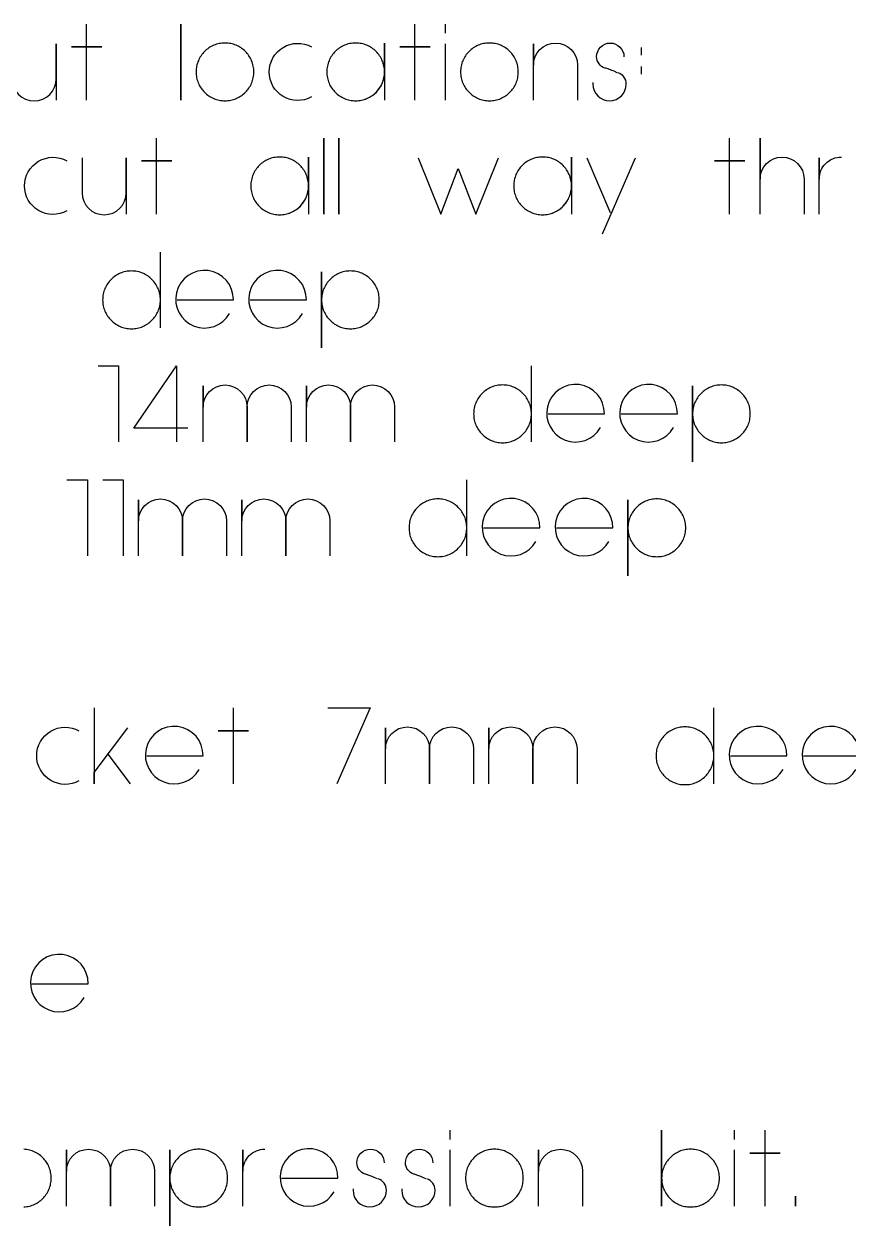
# Model space of a CAD drawing. Extents: x -767 to 3744, y -438 to 2808.
# Drawn here: x -329.5 to -3.9, y 2333.9 to 2808.4 of the extents above; entities that cross this region are included whole.
import ezdxf

# ---------------------------------------------------------------- set-up
doc = ezdxf.new("R2010")
doc.units = 0
doc.layers.add('T5_LOGOLAYER_2', color=18, linetype='CONTINUOUS')

msp = doc.modelspace()

# ---------------------------------------------------------------- linework, layer by layer
at = {"layer": 'T5_LOGOLAYER_2'}
for points in [[(-304.81, 2778.41), (-304.81, 2799.41), (-310.81, 2799.41), (-298.81, 2799.41), (-304.81, 2799.41), (-304.81, 2808.41)], [(-175.23, 2778.41), (-175.23, 2799.41), (-181.23, 2799.41), (-169.23, 2799.41), (-175.23, 2799.41), (-175.23, 2808.41)], [(-163.23, 2804.81), (-163.23, 2808.41)], [(-163.23, 2778.41), (-163.23, 2800.61)], [(-85.83, 2796.11), (-85.83, 2799.11)], [(-85.83, 2788.61), (-85.83, 2791.61)], [(-277.17, 2733.41), (-277.17, 2754.41), (-283.17, 2754.41), (-271.17, 2754.41), (-277.17, 2754.41), (-277.17, 2763.41)], [(-51.05, 2733.41), (-51.05, 2754.41), (-57.05, 2754.41), (-45.05, 2754.41), (-51.05, 2754.41), (-51.05, 2763.41)], [(-174.01, 2755.61), (-165.01, 2733.41), (-158.11, 2751.41), (-151.21, 2733.41), (-142.21, 2755.61)], [(-107.45, 2755.61), (-98.15, 2734.01)], [(-101.15, 2725.61), (-88.25, 2755.61)], [(-275.69, 2688.41), (-275.69, 2699.51), (-275.7, 2700.1), (-275.75, 2700.68), (-275.82, 2701.25), (-275.92, 2701.81), (-276.05, 2702.36), (-276.2, 2702.9), (-276.38, 2703.43), (-276.58, 2703.95), (-276.81, 2704.45), (-277.06, 2704.95), (-277.34, 2705.42), (-277.63, 2705.89), (-277.95, 2706.33), (-278.29, 2706.76), (-278.65, 2707.18), (-279.03, 2707.57), (-279.42, 2707.95), (-279.84, 2708.31), (-280.27, 2708.65), (-280.71, 2708.97), (-281.18, 2709.26), (-281.65, 2709.54), (-282.15, 2709.79), (-282.65, 2710.02), (-283.17, 2710.22), (-283.7, 2710.4), (-284.24, 2710.55), (-284.79, 2710.68), (-285.35, 2710.78), (-285.92, 2710.85), (-286.5, 2710.9), (-287.09, 2710.91), (-287.67, 2710.9), (-288.25, 2710.85), (-288.82, 2710.78), (-289.39, 2710.68), (-289.94, 2710.55), (-290.48, 2710.4), (-291.01, 2710.22), (-291.53, 2710.02), (-292.03, 2709.79), (-292.52, 2709.54), (-293, 2709.26), (-293.46, 2708.97), (-293.91, 2708.65), (-294.34, 2708.31), (-294.75, 2707.95), (-295.15, 2707.57), (-295.53, 2707.18), (-295.88, 2706.76), (-296.22, 2706.33), (-296.54, 2705.89), (-296.84, 2705.42), (-297.11, 2704.95), (-297.36, 2704.45), (-297.59, 2703.95), (-297.8, 2703.43), (-297.98, 2702.9), (-298.13, 2702.36), (-298.26, 2701.81), (-298.36, 2701.25), (-298.43, 2700.68), (-298.47, 2700.1), (-298.49, 2699.51), (-298.47, 2698.93), (-298.43, 2698.35), (-298.36, 2697.78), (-298.26, 2697.21), (-298.13, 2696.66), (-297.98, 2696.12), (-297.8, 2695.59), (-297.59, 2695.07), (-297.36, 2694.57), (-297.11, 2694.08), (-296.84, 2693.6), (-296.54, 2693.14), (-296.22, 2692.69), (-295.88, 2692.26), (-295.53, 2691.85), (-295.15, 2691.45), (-294.75, 2691.07), (-294.34, 2690.72), (-293.91, 2690.38), (-293.46, 2690.06), (-293, 2689.76), (-292.52, 2689.49), (-292.03, 2689.24), (-291.53, 2689.01), (-291.01, 2688.8), (-290.48, 2688.62), (-289.94, 2688.47), (-289.39, 2688.34), (-288.82, 2688.24), (-288.25, 2688.17), (-287.67, 2688.13), (-287.09, 2688.11), (-286.5, 2688.13), (-285.92, 2688.17), (-285.35, 2688.24), (-284.79, 2688.34), (-284.24, 2688.47), (-283.7, 2688.62), (-283.17, 2688.8), (-282.65, 2689.01), (-282.15, 2689.24), (-281.65, 2689.49), (-281.18, 2689.76), (-280.71, 2690.06), (-280.27, 2690.38), (-279.84, 2690.72), (-279.42, 2691.07), (-279.03, 2691.45), (-278.65, 2691.85), (-278.29, 2692.26), (-277.95, 2692.69), (-277.63, 2693.14), (-277.34, 2693.6), (-277.06, 2694.08), (-276.81, 2694.57), (-276.58, 2695.07), (-276.38, 2695.59), (-276.2, 2696.12), (-276.05, 2696.66), (-275.92, 2697.21), (-275.82, 2697.78), (-275.75, 2698.35), (-275.7, 2698.93), (-275.69, 2699.51), (-275.69, 2718.41)], [(-300.27, 2673.41), (-292.17, 2673.41), (-292.17, 2643.41)], [(-264.87, 2648.81), (-286.17, 2648.81), (-269.37, 2673.41), (-269.37, 2643.41)], [(-129.27, 2643.41), (-129.27, 2654.51), (-129.28, 2655.1), (-129.33, 2655.68), (-129.4, 2656.25), (-129.5, 2656.81), (-129.63, 2657.36), (-129.78, 2657.9), (-129.96, 2658.43), (-130.16, 2658.95), (-130.39, 2659.45), (-130.64, 2659.95), (-130.92, 2660.42), (-131.21, 2660.89), (-131.53, 2661.33), (-131.87, 2661.76), (-132.23, 2662.18), (-132.61, 2662.57), (-133, 2662.95), (-133.42, 2663.31), (-133.85, 2663.65), (-134.29, 2663.97), (-134.76, 2664.26), (-135.23, 2664.54), (-135.73, 2664.79), (-136.23, 2665.02), (-136.75, 2665.22), (-137.28, 2665.4), (-137.82, 2665.55), (-138.37, 2665.68), (-138.93, 2665.78), (-139.5, 2665.85), (-140.08, 2665.9), (-140.67, 2665.91), (-141.25, 2665.9), (-141.83, 2665.85), (-142.4, 2665.78), (-142.97, 2665.68), (-143.52, 2665.55), (-144.06, 2665.4), (-144.59, 2665.22), (-145.11, 2665.02), (-145.61, 2664.79), (-146.1, 2664.54), (-146.58, 2664.26), (-147.04, 2663.97), (-147.49, 2663.65), (-147.92, 2663.31), (-148.33, 2662.95), (-148.73, 2662.57), (-149.11, 2662.18), (-149.46, 2661.76), (-149.8, 2661.33), (-150.12, 2660.89), (-150.42, 2660.42), (-150.69, 2659.95), (-150.94, 2659.45), (-151.17, 2658.95), (-151.38, 2658.43), (-151.56, 2657.9), (-151.71, 2657.36), (-151.84, 2656.81), (-151.94, 2656.25), (-152.01, 2655.68), (-152.05, 2655.1), (-152.07, 2654.51), (-152.05, 2653.93), (-152.01, 2653.35), (-151.94, 2652.78), (-151.84, 2652.21), (-151.71, 2651.66), (-151.56, 2651.12), (-151.38, 2650.59), (-151.17, 2650.07), (-150.94, 2649.57), (-150.69, 2649.08), (-150.42, 2648.6), (-150.12, 2648.14), (-149.8, 2647.69), (-149.46, 2647.26), (-149.11, 2646.85), (-148.73, 2646.45), (-148.33, 2646.07), (-147.92, 2645.72), (-147.49, 2645.38), (-147.04, 2645.06), (-146.58, 2644.76), (-146.1, 2644.49), (-145.61, 2644.24), (-145.11, 2644.01), (-144.59, 2643.8), (-144.06, 2643.62), (-143.52, 2643.47), (-142.97, 2643.34), (-142.4, 2643.24), (-141.83, 2643.17), (-141.25, 2643.13), (-140.67, 2643.11), (-140.08, 2643.13), (-139.5, 2643.17), (-138.93, 2643.24), (-138.37, 2643.34), (-137.82, 2643.47), (-137.28, 2643.62), (-136.75, 2643.8), (-136.23, 2644.01), (-135.73, 2644.24), (-135.23, 2644.49), (-134.76, 2644.76), (-134.29, 2645.06), (-133.85, 2645.38), (-133.42, 2645.72), (-133, 2646.07), (-132.61, 2646.45), (-132.23, 2646.85), (-131.87, 2647.26), (-131.53, 2647.69), (-131.21, 2648.14), (-130.92, 2648.6), (-130.64, 2649.08), (-130.39, 2649.57), (-130.16, 2650.07), (-129.96, 2650.59), (-129.78, 2651.12), (-129.63, 2651.66), (-129.5, 2652.21), (-129.4, 2652.78), (-129.33, 2653.35), (-129.28, 2653.93), (-129.27, 2654.51), (-129.27, 2673.41)], [(-312.57, 2628.41), (-304.47, 2628.41), (-304.47, 2598.41)], [(-298.47, 2628.41), (-290.37, 2628.41), (-290.37, 2598.41)], [(-154.77, 2598.41), (-154.77, 2609.51), (-154.78, 2610.1), (-154.83, 2610.68), (-154.9, 2611.25), (-155, 2611.81), (-155.13, 2612.36), (-155.28, 2612.9), (-155.46, 2613.43), (-155.66, 2613.95), (-155.89, 2614.45), (-156.14, 2614.95), (-156.42, 2615.42), (-156.71, 2615.89), (-157.03, 2616.33), (-157.37, 2616.76), (-157.73, 2617.18), (-158.11, 2617.57), (-158.5, 2617.95), (-158.92, 2618.31), (-159.35, 2618.65), (-159.79, 2618.97), (-160.26, 2619.26), (-160.73, 2619.54), (-161.23, 2619.79), (-161.73, 2620.02), (-162.25, 2620.22), (-162.78, 2620.4), (-163.32, 2620.55), (-163.87, 2620.68), (-164.43, 2620.78), (-165, 2620.85), (-165.58, 2620.9), (-166.17, 2620.91), (-166.75, 2620.9), (-167.33, 2620.85), (-167.9, 2620.78), (-168.47, 2620.68), (-169.02, 2620.55), (-169.56, 2620.4), (-170.09, 2620.22), (-170.61, 2620.02), (-171.11, 2619.79), (-171.6, 2619.54), (-172.08, 2619.26), (-172.54, 2618.97), (-172.99, 2618.65), (-173.42, 2618.31), (-173.83, 2617.95), (-174.23, 2617.57), (-174.61, 2617.18), (-174.96, 2616.76), (-175.3, 2616.33), (-175.62, 2615.89), (-175.92, 2615.42), (-176.19, 2614.95), (-176.44, 2614.45), (-176.67, 2613.95), (-176.88, 2613.43), (-177.06, 2612.9), (-177.21, 2612.36), (-177.34, 2611.81), (-177.44, 2611.25), (-177.51, 2610.68), (-177.55, 2610.1), (-177.57, 2609.51), (-177.55, 2608.93), (-177.51, 2608.35), (-177.44, 2607.78), (-177.34, 2607.21), (-177.21, 2606.66), (-177.06, 2606.12), (-176.88, 2605.59), (-176.67, 2605.07), (-176.44, 2604.57), (-176.19, 2604.08), (-175.92, 2603.6), (-175.62, 2603.14), (-175.3, 2602.69), (-174.96, 2602.26), (-174.61, 2601.85), (-174.23, 2601.45), (-173.83, 2601.07), (-173.42, 2600.72), (-172.99, 2600.38), (-172.54, 2600.06), (-172.08, 2599.76), (-171.6, 2599.49), (-171.11, 2599.24), (-170.61, 2599.01), (-170.09, 2598.8), (-169.56, 2598.62), (-169.02, 2598.47), (-168.47, 2598.34), (-167.9, 2598.24), (-167.33, 2598.17), (-166.75, 2598.13), (-166.17, 2598.11), (-165.58, 2598.13), (-165, 2598.17), (-164.43, 2598.24), (-163.87, 2598.34), (-163.32, 2598.47), (-162.78, 2598.62), (-162.25, 2598.8), (-161.73, 2599.01), (-161.23, 2599.24), (-160.73, 2599.49), (-160.26, 2599.76), (-159.79, 2600.06), (-159.35, 2600.38), (-158.92, 2600.72), (-158.5, 2601.07), (-158.11, 2601.45), (-157.73, 2601.85), (-157.37, 2602.26), (-157.03, 2602.69), (-156.71, 2603.14), (-156.42, 2603.6), (-156.14, 2604.08), (-155.89, 2604.57), (-155.66, 2605.07), (-155.46, 2605.59), (-155.28, 2606.12), (-155.13, 2606.66), (-155, 2607.21), (-154.9, 2607.78), (-154.83, 2608.35), (-154.78, 2608.93), (-154.77, 2609.51), (-154.77, 2628.41)], [(-301.77, 2538.41), (-301.77, 2508.41), (-301.77, 2512.91), (-288.57, 2530.61)], [(-246.87, 2508.41), (-246.87, 2529.41), (-252.87, 2529.41), (-240.87, 2529.41), (-246.87, 2529.41), (-246.87, 2538.41)], [(-209.67, 2538.41), (-192.87, 2538.41), (-206.07, 2508.41)], [(-57.27, 2508.41), (-57.27, 2519.51), (-57.28, 2520.1), (-57.33, 2520.68), (-57.4, 2521.25), (-57.5, 2521.81), (-57.63, 2522.36), (-57.78, 2522.9), (-57.96, 2523.43), (-58.16, 2523.95), (-58.39, 2524.45), (-58.64, 2524.95), (-58.92, 2525.42), (-59.21, 2525.89), (-59.53, 2526.33), (-59.87, 2526.76), (-60.23, 2527.18), (-60.61, 2527.57), (-61, 2527.95), (-61.42, 2528.31), (-61.85, 2528.65), (-62.29, 2528.97), (-62.76, 2529.26), (-63.23, 2529.54), (-63.73, 2529.79), (-64.23, 2530.02), (-64.75, 2530.22), (-65.28, 2530.4), (-65.82, 2530.55), (-66.37, 2530.68), (-66.93, 2530.78), (-67.5, 2530.85), (-68.08, 2530.9), (-68.67, 2530.91), (-69.25, 2530.9), (-69.83, 2530.85), (-70.4, 2530.78), (-70.97, 2530.68), (-71.52, 2530.55), (-72.06, 2530.4), (-72.59, 2530.22), (-73.11, 2530.02), (-73.61, 2529.79), (-74.1, 2529.54), (-74.58, 2529.26), (-75.04, 2528.97), (-75.49, 2528.65), (-75.92, 2528.31), (-76.33, 2527.95), (-76.73, 2527.57), (-77.11, 2527.18), (-77.46, 2526.76), (-77.8, 2526.33), (-78.12, 2525.89), (-78.42, 2525.42), (-78.69, 2524.95), (-78.94, 2524.45), (-79.17, 2523.95), (-79.38, 2523.43), (-79.56, 2522.9), (-79.71, 2522.36), (-79.84, 2521.81), (-79.94, 2521.25), (-80.01, 2520.68), (-80.05, 2520.1), (-80.07, 2519.51), (-80.05, 2518.93), (-80.01, 2518.35), (-79.94, 2517.78), (-79.84, 2517.21), (-79.71, 2516.66), (-79.56, 2516.12), (-79.38, 2515.59), (-79.17, 2515.07), (-78.94, 2514.57), (-78.69, 2514.08), (-78.42, 2513.6), (-78.12, 2513.14), (-77.8, 2512.69), (-77.46, 2512.26), (-77.11, 2511.85), (-76.73, 2511.45), (-76.33, 2511.07), (-75.92, 2510.72), (-75.49, 2510.38), (-75.04, 2510.06), (-74.58, 2509.76), (-74.1, 2509.49), (-73.61, 2509.24), (-73.11, 2509.01), (-72.59, 2508.8), (-72.06, 2508.62), (-71.52, 2508.47), (-70.97, 2508.34), (-70.4, 2508.24), (-69.83, 2508.17), (-69.25, 2508.13), (-68.67, 2508.11), (-68.08, 2508.13), (-67.5, 2508.17), (-66.93, 2508.24), (-66.37, 2508.34), (-65.82, 2508.47), (-65.28, 2508.62), (-64.75, 2508.8), (-64.23, 2509.01), (-63.73, 2509.24), (-63.23, 2509.49), (-62.76, 2509.76), (-62.29, 2510.06), (-61.85, 2510.38), (-61.42, 2510.72), (-61, 2511.07), (-60.61, 2511.45), (-60.23, 2511.85), (-59.87, 2512.26), (-59.53, 2512.69), (-59.21, 2513.14), (-58.92, 2513.6), (-58.64, 2514.08), (-58.39, 2514.57), (-58.16, 2515.07), (-57.96, 2515.59), (-57.78, 2516.12), (-57.63, 2516.66), (-57.5, 2517.21), (-57.4, 2517.78), (-57.33, 2518.35), (-57.28, 2518.93), (-57.27, 2519.51), (-57.27, 2538.41)], [(-296.37, 2520.11), (-287.67, 2508.41)], [(-161.27, 2368.08), (-161.27, 2371.68)], [(-49.07, 2368.08), (-49.07, 2371.68)], [(-37.07, 2341.68), (-37.07, 2362.68), (-43.07, 2362.68), (-31.07, 2362.68), (-37.07, 2362.68), (-37.07, 2371.68)], [(-329.58, 2341.4), (-329, 2341.44), (-328.43, 2341.51), (-327.87, 2341.61), (-327.32, 2341.74), (-326.77, 2341.89), (-326.25, 2342.07), (-325.73, 2342.28), (-325.22, 2342.51), (-324.73, 2342.76), (-324.25, 2343.03), (-323.79, 2343.33), (-323.34, 2343.65), (-322.91, 2343.99), (-322.5, 2344.34), (-322.1, 2344.72), (-321.73, 2345.12), (-321.37, 2345.53), (-321.03, 2345.96), (-320.71, 2346.41), (-320.42, 2346.87), (-320.14, 2347.35), (-319.89, 2347.84), (-319.66, 2348.34), (-319.46, 2348.86), (-319.28, 2349.39), (-319.12, 2349.93), (-319, 2350.48), (-318.9, 2351.05), (-318.82, 2351.62), (-318.78, 2352.2), (-318.77, 2352.78), (-318.78, 2353.37), (-318.82, 2353.95), (-318.9, 2354.52), (-319, 2355.08), (-319.12, 2355.63), (-319.28, 2356.17), (-319.46, 2356.7), (-319.66, 2357.22), (-319.89, 2357.72), (-320.14, 2358.22), (-320.42, 2358.69), (-320.71, 2359.16), (-321.03, 2359.6), (-321.37, 2360.03), (-321.73, 2360.45), (-322.1, 2360.84), (-322.5, 2361.22), (-322.91, 2361.58), (-323.34, 2361.92), (-323.79, 2362.24), (-324.25, 2362.53), (-324.73, 2362.81), (-325.22, 2363.06), (-325.73, 2363.29), (-326.25, 2363.49), (-326.77, 2363.67), (-327.32, 2363.82), (-327.87, 2363.95), (-328.43, 2364.05), (-329, 2364.12), (-329.58, 2364.17)], [(-161.27, 2341.68), (-161.27, 2363.88)], [(-49.07, 2341.68), (-49.07, 2363.88)]]:
    msp.add_lwpolyline(points, dxfattribs=at)
for points in [[(-267.61, 2778.41), (-267.61, 2808.41)], [(-250.21, 2778.11), (-249.62, 2778.13), (-249.04, 2778.17), (-248.47, 2778.24), (-247.91, 2778.34), (-247.36, 2778.47), (-246.82, 2778.62), (-246.29, 2778.8), (-245.77, 2779.01), (-245.27, 2779.24), (-244.77, 2779.49), (-244.3, 2779.76), (-243.83, 2780.06), (-243.39, 2780.38), (-242.96, 2780.72), (-242.54, 2781.07), (-242.15, 2781.45), (-241.77, 2781.85), (-241.41, 2782.26), (-241.07, 2782.69), (-240.75, 2783.14), (-240.46, 2783.6), (-240.18, 2784.08), (-239.93, 2784.57), (-239.7, 2785.07), (-239.5, 2785.59), (-239.32, 2786.12), (-239.17, 2786.66), (-239.04, 2787.21), (-238.94, 2787.78), (-238.87, 2788.35), (-238.82, 2788.93), (-238.81, 2789.51), (-238.82, 2790.1), (-238.87, 2790.68), (-238.94, 2791.25), (-239.04, 2791.81), (-239.17, 2792.36), (-239.32, 2792.9), (-239.5, 2793.43), (-239.7, 2793.95), (-239.93, 2794.45), (-240.18, 2794.95), (-240.46, 2795.42), (-240.75, 2795.89), (-241.07, 2796.33), (-241.41, 2796.76), (-241.77, 2797.18), (-242.15, 2797.57), (-242.54, 2797.95), (-242.96, 2798.31), (-243.39, 2798.65), (-243.83, 2798.97), (-244.3, 2799.26), (-244.77, 2799.54), (-245.27, 2799.79), (-245.77, 2800.02), (-246.29, 2800.22), (-246.82, 2800.4), (-247.36, 2800.55), (-247.91, 2800.68), (-248.47, 2800.78), (-249.04, 2800.85), (-249.62, 2800.9), (-250.21, 2800.91), (-250.79, 2800.9), (-251.37, 2800.85), (-251.94, 2800.78), (-252.51, 2800.68), (-253.06, 2800.55), (-253.6, 2800.4), (-254.13, 2800.22), (-254.65, 2800.02), (-255.15, 2799.79), (-255.64, 2799.54), (-256.12, 2799.26), (-256.58, 2798.97), (-257.03, 2798.65), (-257.46, 2798.31), (-257.87, 2797.95), (-258.27, 2797.57), (-258.65, 2797.18), (-259, 2796.76), (-259.34, 2796.33), (-259.66, 2795.89), (-259.96, 2795.42), (-260.23, 2794.95), (-260.48, 2794.45), (-260.71, 2793.95), (-260.92, 2793.43), (-261.1, 2792.9), (-261.25, 2792.36), (-261.38, 2791.81), (-261.48, 2791.25), (-261.55, 2790.68), (-261.59, 2790.1), (-261.61, 2789.51), (-261.59, 2788.93), (-261.55, 2788.35), (-261.48, 2787.78), (-261.38, 2787.21), (-261.25, 2786.66), (-261.1, 2786.12), (-260.92, 2785.59), (-260.71, 2785.07), (-260.48, 2784.57), (-260.23, 2784.08), (-259.96, 2783.6), (-259.66, 2783.14), (-259.34, 2782.69), (-259, 2782.26), (-258.65, 2781.85), (-258.27, 2781.45), (-257.87, 2781.07), (-257.46, 2780.72), (-257.03, 2780.38), (-256.58, 2780.06), (-256.12, 2779.76), (-255.64, 2779.49), (-255.15, 2779.24), (-254.65, 2779.01), (-254.13, 2778.8), (-253.6, 2778.62), (-253.06, 2778.47), (-252.51, 2778.34), (-251.94, 2778.24), (-251.37, 2778.17), (-250.79, 2778.13)], [(-198.63, 2778.11), (-198.04, 2778.13), (-197.46, 2778.17), (-196.89, 2778.24), (-196.33, 2778.34), (-195.78, 2778.47), (-195.24, 2778.62), (-194.71, 2778.8), (-194.19, 2779.01), (-193.69, 2779.24), (-193.19, 2779.49), (-192.72, 2779.76), (-192.25, 2780.06), (-191.81, 2780.38), (-191.38, 2780.72), (-190.96, 2781.07), (-190.57, 2781.45), (-190.19, 2781.85), (-189.83, 2782.26), (-189.49, 2782.69), (-189.17, 2783.14), (-188.88, 2783.6), (-188.6, 2784.08), (-188.35, 2784.57), (-188.12, 2785.07), (-187.92, 2785.59), (-187.74, 2786.12), (-187.59, 2786.66), (-187.46, 2787.21), (-187.36, 2787.78), (-187.29, 2788.35), (-187.24, 2788.93), (-187.23, 2789.51), (-187.24, 2790.1), (-187.29, 2790.68), (-187.36, 2791.25), (-187.46, 2791.81), (-187.59, 2792.36), (-187.74, 2792.9), (-187.92, 2793.43), (-188.12, 2793.95), (-188.35, 2794.45), (-188.6, 2794.95), (-188.88, 2795.42), (-189.17, 2795.89), (-189.49, 2796.33), (-189.83, 2796.76), (-190.19, 2797.18), (-190.57, 2797.57), (-190.96, 2797.95), (-191.38, 2798.31), (-191.81, 2798.65), (-192.25, 2798.97), (-192.72, 2799.26), (-193.19, 2799.54), (-193.69, 2799.79), (-194.19, 2800.02), (-194.71, 2800.22), (-195.24, 2800.4), (-195.78, 2800.55), (-196.33, 2800.68), (-196.89, 2800.78), (-197.46, 2800.85), (-198.04, 2800.9), (-198.63, 2800.91), (-199.21, 2800.9), (-199.79, 2800.85), (-200.36, 2800.78), (-200.93, 2800.68), (-201.48, 2800.55), (-202.02, 2800.4), (-202.55, 2800.22), (-203.07, 2800.02), (-203.57, 2799.79), (-204.06, 2799.54), (-204.54, 2799.26), (-205, 2798.97), (-205.45, 2798.65), (-205.88, 2798.31), (-206.29, 2797.95), (-206.69, 2797.57), (-207.07, 2797.18), (-207.42, 2796.76), (-207.76, 2796.33), (-208.08, 2795.89), (-208.38, 2795.42), (-208.65, 2794.95), (-208.9, 2794.45), (-209.13, 2793.95), (-209.34, 2793.43), (-209.52, 2792.9), (-209.67, 2792.36), (-209.8, 2791.81), (-209.9, 2791.25), (-209.97, 2790.68), (-210.01, 2790.1), (-210.03, 2789.51), (-210.01, 2788.93), (-209.97, 2788.35), (-209.9, 2787.78), (-209.8, 2787.21), (-209.67, 2786.66), (-209.52, 2786.12), (-209.34, 2785.59), (-209.13, 2785.07), (-208.9, 2784.57), (-208.65, 2784.08), (-208.38, 2783.6), (-208.08, 2783.14), (-207.76, 2782.69), (-207.42, 2782.26), (-207.07, 2781.85), (-206.69, 2781.45), (-206.29, 2781.07), (-205.88, 2780.72), (-205.45, 2780.38), (-205, 2780.06), (-204.54, 2779.76), (-204.06, 2779.49), (-203.57, 2779.24), (-203.07, 2779.01), (-202.55, 2778.8), (-202.02, 2778.62), (-201.48, 2778.47), (-200.93, 2778.34), (-200.36, 2778.24), (-199.79, 2778.17), (-199.21, 2778.13)], [(-145.83, 2778.11), (-145.24, 2778.13), (-144.66, 2778.17), (-144.09, 2778.24), (-143.53, 2778.34), (-142.98, 2778.47), (-142.44, 2778.62), (-141.91, 2778.8), (-141.39, 2779.01), (-140.89, 2779.24), (-140.39, 2779.49), (-139.92, 2779.76), (-139.45, 2780.06), (-139.01, 2780.38), (-138.58, 2780.72), (-138.16, 2781.07), (-137.77, 2781.45), (-137.39, 2781.85), (-137.03, 2782.26), (-136.69, 2782.69), (-136.37, 2783.14), (-136.08, 2783.6), (-135.8, 2784.08), (-135.55, 2784.57), (-135.32, 2785.07), (-135.12, 2785.59), (-134.94, 2786.12), (-134.79, 2786.66), (-134.66, 2787.21), (-134.56, 2787.78), (-134.49, 2788.35), (-134.44, 2788.93), (-134.43, 2789.51), (-134.44, 2790.1), (-134.49, 2790.68), (-134.56, 2791.25), (-134.66, 2791.81), (-134.79, 2792.36), (-134.94, 2792.9), (-135.12, 2793.43), (-135.32, 2793.95), (-135.55, 2794.45), (-135.8, 2794.95), (-136.08, 2795.42), (-136.37, 2795.89), (-136.69, 2796.33), (-137.03, 2796.76), (-137.39, 2797.18), (-137.77, 2797.57), (-138.16, 2797.95), (-138.58, 2798.31), (-139.01, 2798.65), (-139.45, 2798.97), (-139.92, 2799.26), (-140.39, 2799.54), (-140.89, 2799.79), (-141.39, 2800.02), (-141.91, 2800.22), (-142.44, 2800.4), (-142.98, 2800.55), (-143.53, 2800.68), (-144.09, 2800.78), (-144.66, 2800.85), (-145.24, 2800.9), (-145.83, 2800.91), (-146.41, 2800.9), (-146.99, 2800.85), (-147.56, 2800.78), (-148.13, 2800.68), (-148.68, 2800.55), (-149.22, 2800.4), (-149.75, 2800.22), (-150.27, 2800.02), (-150.77, 2799.79), (-151.26, 2799.54), (-151.74, 2799.26), (-152.2, 2798.97), (-152.65, 2798.65), (-153.08, 2798.31), (-153.49, 2797.95), (-153.89, 2797.57), (-154.27, 2797.18), (-154.62, 2796.76), (-154.96, 2796.33), (-155.28, 2795.89), (-155.58, 2795.42), (-155.85, 2794.95), (-156.1, 2794.45), (-156.33, 2793.95), (-156.54, 2793.43), (-156.72, 2792.9), (-156.87, 2792.36), (-157, 2791.81), (-157.1, 2791.25), (-157.17, 2790.68), (-157.21, 2790.1), (-157.23, 2789.51), (-157.21, 2788.93), (-157.17, 2788.35), (-157.1, 2787.78), (-157, 2787.21), (-156.87, 2786.66), (-156.72, 2786.12), (-156.54, 2785.59), (-156.33, 2785.07), (-156.1, 2784.57), (-155.85, 2784.08), (-155.58, 2783.6), (-155.28, 2783.14), (-154.96, 2782.69), (-154.62, 2782.26), (-154.27, 2781.85), (-153.89, 2781.45), (-153.49, 2781.07), (-153.08, 2780.72), (-152.65, 2780.38), (-152.2, 2780.06), (-151.74, 2779.76), (-151.26, 2779.49), (-150.77, 2779.24), (-150.27, 2779.01), (-149.75, 2778.8), (-149.22, 2778.62), (-148.68, 2778.47), (-148.13, 2778.34), (-147.56, 2778.24), (-146.99, 2778.17), (-146.41, 2778.13)], [(-211.21, 2733.41), (-211.21, 2763.41)], [(-205.21, 2733.41), (-205.21, 2763.41)], [(-228.61, 2733.11), (-228.02, 2733.13), (-227.44, 2733.17), (-226.87, 2733.24), (-226.31, 2733.34), (-225.76, 2733.47), (-225.22, 2733.62), (-224.69, 2733.8), (-224.17, 2734.01), (-223.67, 2734.24), (-223.17, 2734.49), (-222.7, 2734.76), (-222.23, 2735.06), (-221.79, 2735.38), (-221.36, 2735.72), (-220.94, 2736.07), (-220.55, 2736.45), (-220.17, 2736.85), (-219.81, 2737.26), (-219.47, 2737.69), (-219.15, 2738.14), (-218.86, 2738.6), (-218.58, 2739.08), (-218.33, 2739.57), (-218.1, 2740.07), (-217.9, 2740.59), (-217.72, 2741.12), (-217.57, 2741.66), (-217.44, 2742.21), (-217.34, 2742.78), (-217.27, 2743.35), (-217.22, 2743.93), (-217.21, 2744.51), (-217.22, 2745.1), (-217.27, 2745.68), (-217.34, 2746.25), (-217.44, 2746.81), (-217.57, 2747.36), (-217.72, 2747.9), (-217.9, 2748.43), (-218.1, 2748.95), (-218.33, 2749.45), (-218.58, 2749.95), (-218.86, 2750.42), (-219.15, 2750.89), (-219.47, 2751.33), (-219.81, 2751.76), (-220.17, 2752.18), (-220.55, 2752.57), (-220.94, 2752.95), (-221.36, 2753.31), (-221.79, 2753.65), (-222.23, 2753.97), (-222.7, 2754.26), (-223.17, 2754.54), (-223.67, 2754.79), (-224.17, 2755.02), (-224.69, 2755.22), (-225.22, 2755.4), (-225.76, 2755.55), (-226.31, 2755.68), (-226.87, 2755.78), (-227.44, 2755.85), (-228.02, 2755.9), (-228.61, 2755.91), (-229.19, 2755.9), (-229.77, 2755.85), (-230.34, 2755.78), (-230.91, 2755.68), (-231.46, 2755.55), (-232, 2755.4), (-232.53, 2755.22), (-233.05, 2755.02), (-233.55, 2754.79), (-234.04, 2754.54), (-234.52, 2754.26), (-234.98, 2753.97), (-235.43, 2753.65), (-235.86, 2753.31), (-236.27, 2752.95), (-236.67, 2752.57), (-237.05, 2752.18), (-237.4, 2751.76), (-237.74, 2751.33), (-238.06, 2750.89), (-238.36, 2750.42), (-238.63, 2749.95), (-238.88, 2749.45), (-239.11, 2748.95), (-239.32, 2748.43), (-239.5, 2747.9), (-239.65, 2747.36), (-239.78, 2746.81), (-239.88, 2746.25), (-239.95, 2745.68), (-239.99, 2745.1), (-240.01, 2744.51), (-239.99, 2743.93), (-239.95, 2743.35), (-239.88, 2742.78), (-239.78, 2742.21), (-239.65, 2741.66), (-239.5, 2741.12), (-239.32, 2740.59), (-239.11, 2740.07), (-238.88, 2739.57), (-238.63, 2739.08), (-238.36, 2738.6), (-238.06, 2738.14), (-237.74, 2737.69), (-237.4, 2737.26), (-237.05, 2736.85), (-236.67, 2736.45), (-236.27, 2736.07), (-235.86, 2735.72), (-235.43, 2735.38), (-234.98, 2735.06), (-234.52, 2734.76), (-234.04, 2734.49), (-233.55, 2734.24), (-233.05, 2734.01), (-232.53, 2733.8), (-232, 2733.62), (-231.46, 2733.47), (-230.91, 2733.34), (-230.34, 2733.24), (-229.77, 2733.17), (-229.19, 2733.13)], [(-124.85, 2733.11), (-124.26, 2733.13), (-123.68, 2733.17), (-123.11, 2733.24), (-122.55, 2733.34), (-122, 2733.47), (-121.46, 2733.62), (-120.93, 2733.8), (-120.41, 2734.01), (-119.91, 2734.24), (-119.41, 2734.49), (-118.94, 2734.76), (-118.47, 2735.06), (-118.03, 2735.38), (-117.6, 2735.72), (-117.18, 2736.07), (-116.79, 2736.45), (-116.41, 2736.85), (-116.05, 2737.26), (-115.71, 2737.69), (-115.39, 2738.14), (-115.1, 2738.6), (-114.82, 2739.08), (-114.57, 2739.57), (-114.34, 2740.07), (-114.14, 2740.59), (-113.96, 2741.12), (-113.81, 2741.66), (-113.68, 2742.21), (-113.58, 2742.78), (-113.51, 2743.35), (-113.46, 2743.93), (-113.45, 2744.51), (-113.46, 2745.1), (-113.51, 2745.68), (-113.58, 2746.25), (-113.68, 2746.81), (-113.81, 2747.36), (-113.96, 2747.9), (-114.14, 2748.43), (-114.34, 2748.95), (-114.57, 2749.45), (-114.82, 2749.95), (-115.1, 2750.42), (-115.39, 2750.89), (-115.71, 2751.33), (-116.05, 2751.76), (-116.41, 2752.18), (-116.79, 2752.57), (-117.18, 2752.95), (-117.6, 2753.31), (-118.03, 2753.65), (-118.47, 2753.97), (-118.94, 2754.26), (-119.41, 2754.54), (-119.91, 2754.79), (-120.41, 2755.02), (-120.93, 2755.22), (-121.46, 2755.4), (-122, 2755.55), (-122.55, 2755.68), (-123.11, 2755.78), (-123.68, 2755.85), (-124.26, 2755.9), (-124.85, 2755.91), (-125.43, 2755.9), (-126.01, 2755.85), (-126.58, 2755.78), (-127.15, 2755.68), (-127.7, 2755.55), (-128.24, 2755.4), (-128.77, 2755.22), (-129.29, 2755.02), (-129.79, 2754.79), (-130.28, 2754.54), (-130.76, 2754.26), (-131.22, 2753.97), (-131.67, 2753.65), (-132.1, 2753.31), (-132.51, 2752.95), (-132.91, 2752.57), (-133.29, 2752.18), (-133.64, 2751.76), (-133.98, 2751.33), (-134.3, 2750.89), (-134.6, 2750.42), (-134.87, 2749.95), (-135.12, 2749.45), (-135.35, 2748.95), (-135.56, 2748.43), (-135.74, 2747.9), (-135.89, 2747.36), (-136.02, 2746.81), (-136.12, 2746.25), (-136.19, 2745.68), (-136.23, 2745.1), (-136.25, 2744.51), (-136.23, 2743.93), (-136.19, 2743.35), (-136.12, 2742.78), (-136.02, 2742.21), (-135.89, 2741.66), (-135.74, 2741.12), (-135.56, 2740.59), (-135.35, 2740.07), (-135.12, 2739.57), (-134.87, 2739.08), (-134.6, 2738.6), (-134.3, 2738.14), (-133.98, 2737.69), (-133.64, 2737.26), (-133.29, 2736.85), (-132.91, 2736.45), (-132.51, 2736.07), (-132.1, 2735.72), (-131.67, 2735.38), (-131.22, 2735.06), (-130.76, 2734.76), (-130.28, 2734.49), (-129.79, 2734.24), (-129.29, 2734.01), (-128.77, 2733.8), (-128.24, 2733.62), (-127.7, 2733.47), (-127.15, 2733.34), (-126.58, 2733.24), (-126.01, 2733.17), (-125.43, 2733.13)], [(-212.09, 2688.41), (-212.09, 2710.61), (-212.09, 2699.51), (-212.07, 2698.93), (-212.03, 2698.35), (-211.96, 2697.78), (-211.86, 2697.21), (-211.73, 2696.66), (-211.58, 2696.12), (-211.4, 2695.59), (-211.19, 2695.07), (-210.96, 2694.57), (-210.71, 2694.08), (-210.44, 2693.6), (-210.14, 2693.14), (-209.82, 2692.69), (-209.48, 2692.26), (-209.13, 2691.85), (-208.75, 2691.45), (-208.35, 2691.07), (-207.94, 2690.72), (-207.51, 2690.38), (-207.06, 2690.06), (-206.6, 2689.76), (-206.12, 2689.49), (-205.63, 2689.24), (-205.13, 2689.01), (-204.61, 2688.8), (-204.08, 2688.62), (-203.54, 2688.47), (-202.99, 2688.34), (-202.42, 2688.24), (-201.85, 2688.17), (-201.27, 2688.13), (-200.69, 2688.11), (-200.1, 2688.13), (-199.52, 2688.17), (-198.95, 2688.24), (-198.39, 2688.34), (-197.84, 2688.47), (-197.3, 2688.62), (-196.77, 2688.8), (-196.25, 2689.01), (-195.75, 2689.24), (-195.25, 2689.49), (-194.78, 2689.76), (-194.31, 2690.06), (-193.87, 2690.38), (-193.44, 2690.72), (-193.02, 2691.07), (-192.63, 2691.45), (-192.25, 2691.85), (-191.89, 2692.26), (-191.55, 2692.69), (-191.23, 2693.14), (-190.94, 2693.6), (-190.66, 2694.08), (-190.41, 2694.57), (-190.18, 2695.07), (-189.98, 2695.59), (-189.8, 2696.12), (-189.65, 2696.66), (-189.52, 2697.21), (-189.42, 2697.78), (-189.35, 2698.35), (-189.3, 2698.93), (-189.29, 2699.51), (-189.3, 2700.1), (-189.35, 2700.68), (-189.42, 2701.25), (-189.52, 2701.81), (-189.65, 2702.36), (-189.8, 2702.9), (-189.98, 2703.43), (-190.18, 2703.95), (-190.41, 2704.45), (-190.66, 2704.95), (-190.94, 2705.42), (-191.23, 2705.89), (-191.55, 2706.33), (-191.89, 2706.76), (-192.25, 2707.18), (-192.63, 2707.57), (-193.02, 2707.95), (-193.44, 2708.31), (-193.87, 2708.65), (-194.31, 2708.97), (-194.78, 2709.26), (-195.25, 2709.54), (-195.75, 2709.79), (-196.25, 2710.02), (-196.77, 2710.22), (-197.3, 2710.4), (-197.84, 2710.55), (-198.39, 2710.68), (-198.95, 2710.78), (-199.52, 2710.85), (-200.1, 2710.9), (-200.69, 2710.91), (-201.27, 2710.9), (-201.85, 2710.85), (-202.42, 2710.78), (-202.99, 2710.68), (-203.54, 2710.55), (-204.08, 2710.4), (-204.61, 2710.22), (-205.13, 2710.02), (-205.63, 2709.79), (-206.12, 2709.54), (-206.6, 2709.26), (-207.06, 2708.97), (-207.51, 2708.65), (-207.94, 2708.31), (-208.35, 2707.95), (-208.75, 2707.57), (-209.13, 2707.18), (-209.48, 2706.76), (-209.82, 2706.33), (-210.14, 2705.89), (-210.44, 2705.42), (-210.71, 2704.95), (-210.96, 2704.45), (-211.19, 2703.95), (-211.4, 2703.43), (-211.58, 2702.9), (-211.73, 2702.36), (-211.86, 2701.81), (-211.96, 2701.25), (-212.03, 2700.68), (-212.07, 2700.1), (-212.09, 2699.51), (-212.09, 2680.61)], [(-65.67, 2643.41), (-65.67, 2665.61), (-65.67, 2654.51), (-65.65, 2653.93), (-65.61, 2653.35), (-65.54, 2652.78), (-65.44, 2652.21), (-65.31, 2651.66), (-65.16, 2651.12), (-64.98, 2650.59), (-64.77, 2650.07), (-64.54, 2649.57), (-64.29, 2649.08), (-64.02, 2648.6), (-63.72, 2648.14), (-63.4, 2647.69), (-63.06, 2647.26), (-62.71, 2646.85), (-62.33, 2646.45), (-61.93, 2646.07), (-61.52, 2645.72), (-61.09, 2645.38), (-60.64, 2645.06), (-60.18, 2644.76), (-59.7, 2644.49), (-59.21, 2644.24), (-58.71, 2644.01), (-58.19, 2643.8), (-57.66, 2643.62), (-57.12, 2643.47), (-56.57, 2643.34), (-56, 2643.24), (-55.43, 2643.17), (-54.85, 2643.13), (-54.27, 2643.11), (-53.68, 2643.13), (-53.1, 2643.17), (-52.53, 2643.24), (-51.97, 2643.34), (-51.42, 2643.47), (-50.88, 2643.62), (-50.35, 2643.8), (-49.83, 2644.01), (-49.33, 2644.24), (-48.83, 2644.49), (-48.36, 2644.76), (-47.89, 2645.06), (-47.45, 2645.38), (-47.02, 2645.72), (-46.6, 2646.07), (-46.21, 2646.45), (-45.83, 2646.85), (-45.47, 2647.26), (-45.13, 2647.69), (-44.81, 2648.14), (-44.52, 2648.6), (-44.24, 2649.08), (-43.99, 2649.57), (-43.76, 2650.07), (-43.56, 2650.59), (-43.38, 2651.12), (-43.23, 2651.66), (-43.1, 2652.21), (-43, 2652.78), (-42.93, 2653.35), (-42.88, 2653.93), (-42.87, 2654.51), (-42.88, 2655.1), (-42.93, 2655.68), (-43, 2656.25), (-43.1, 2656.81), (-43.23, 2657.36), (-43.38, 2657.9), (-43.56, 2658.43), (-43.76, 2658.95), (-43.99, 2659.45), (-44.24, 2659.95), (-44.52, 2660.42), (-44.81, 2660.89), (-45.13, 2661.33), (-45.47, 2661.76), (-45.83, 2662.18), (-46.21, 2662.57), (-46.6, 2662.95), (-47.02, 2663.31), (-47.45, 2663.65), (-47.89, 2663.97), (-48.36, 2664.26), (-48.83, 2664.54), (-49.33, 2664.79), (-49.83, 2665.02), (-50.35, 2665.22), (-50.88, 2665.4), (-51.42, 2665.55), (-51.97, 2665.68), (-52.53, 2665.78), (-53.1, 2665.85), (-53.68, 2665.9), (-54.27, 2665.91), (-54.85, 2665.9), (-55.43, 2665.85), (-56, 2665.78), (-56.57, 2665.68), (-57.12, 2665.55), (-57.66, 2665.4), (-58.19, 2665.22), (-58.71, 2665.02), (-59.21, 2664.79), (-59.7, 2664.54), (-60.18, 2664.26), (-60.64, 2663.97), (-61.09, 2663.65), (-61.52, 2663.31), (-61.93, 2662.95), (-62.33, 2662.57), (-62.71, 2662.18), (-63.06, 2661.76), (-63.4, 2661.33), (-63.72, 2660.89), (-64.02, 2660.42), (-64.29, 2659.95), (-64.54, 2659.45), (-64.77, 2658.95), (-64.98, 2658.43), (-65.16, 2657.9), (-65.31, 2657.36), (-65.44, 2656.81), (-65.54, 2656.25), (-65.61, 2655.68), (-65.65, 2655.1), (-65.67, 2654.51), (-65.67, 2635.61)], [(-91.17, 2598.41), (-91.17, 2620.61), (-91.17, 2609.51), (-91.15, 2608.93), (-91.11, 2608.35), (-91.04, 2607.78), (-90.94, 2607.21), (-90.81, 2606.66), (-90.66, 2606.12), (-90.48, 2605.59), (-90.27, 2605.07), (-90.04, 2604.57), (-89.79, 2604.08), (-89.52, 2603.6), (-89.22, 2603.14), (-88.9, 2602.69), (-88.56, 2602.26), (-88.21, 2601.85), (-87.83, 2601.45), (-87.43, 2601.07), (-87.02, 2600.72), (-86.59, 2600.38), (-86.14, 2600.06), (-85.68, 2599.76), (-85.2, 2599.49), (-84.71, 2599.24), (-84.21, 2599.01), (-83.69, 2598.8), (-83.16, 2598.62), (-82.62, 2598.47), (-82.07, 2598.34), (-81.5, 2598.24), (-80.93, 2598.17), (-80.35, 2598.13), (-79.77, 2598.11), (-79.18, 2598.13), (-78.6, 2598.17), (-78.03, 2598.24), (-77.47, 2598.34), (-76.92, 2598.47), (-76.38, 2598.62), (-75.85, 2598.8), (-75.33, 2599.01), (-74.83, 2599.24), (-74.33, 2599.49), (-73.86, 2599.76), (-73.39, 2600.06), (-72.95, 2600.38), (-72.52, 2600.72), (-72.1, 2601.07), (-71.71, 2601.45), (-71.33, 2601.85), (-70.97, 2602.26), (-70.63, 2602.69), (-70.31, 2603.14), (-70.02, 2603.6), (-69.74, 2604.08), (-69.49, 2604.57), (-69.26, 2605.07), (-69.06, 2605.59), (-68.88, 2606.12), (-68.73, 2606.66), (-68.6, 2607.21), (-68.5, 2607.78), (-68.43, 2608.35), (-68.38, 2608.93), (-68.37, 2609.51), (-68.38, 2610.1), (-68.43, 2610.68), (-68.5, 2611.25), (-68.6, 2611.81), (-68.73, 2612.36), (-68.88, 2612.9), (-69.06, 2613.43), (-69.26, 2613.95), (-69.49, 2614.45), (-69.74, 2614.95), (-70.02, 2615.42), (-70.31, 2615.89), (-70.63, 2616.33), (-70.97, 2616.76), (-71.33, 2617.18), (-71.71, 2617.57), (-72.1, 2617.95), (-72.52, 2618.31), (-72.95, 2618.65), (-73.39, 2618.97), (-73.86, 2619.26), (-74.33, 2619.54), (-74.83, 2619.79), (-75.33, 2620.02), (-75.85, 2620.22), (-76.38, 2620.4), (-76.92, 2620.55), (-77.47, 2620.68), (-78.03, 2620.78), (-78.6, 2620.85), (-79.18, 2620.9), (-79.77, 2620.91), (-80.35, 2620.9), (-80.93, 2620.85), (-81.5, 2620.78), (-82.07, 2620.68), (-82.62, 2620.55), (-83.16, 2620.4), (-83.69, 2620.22), (-84.21, 2620.02), (-84.71, 2619.79), (-85.2, 2619.54), (-85.68, 2619.26), (-86.14, 2618.97), (-86.59, 2618.65), (-87.02, 2618.31), (-87.43, 2617.95), (-87.83, 2617.57), (-88.21, 2617.18), (-88.56, 2616.76), (-88.9, 2616.33), (-89.22, 2615.89), (-89.52, 2615.42), (-89.79, 2614.95), (-90.04, 2614.45), (-90.27, 2613.95), (-90.48, 2613.43), (-90.66, 2612.9), (-90.81, 2612.36), (-90.94, 2611.81), (-91.04, 2611.25), (-91.11, 2610.68), (-91.15, 2610.1), (-91.17, 2609.51), (-91.17, 2590.61)], [(-77.87, 2341.68), (-77.87, 2371.68), (-77.87, 2352.78), (-77.85, 2352.2), (-77.81, 2351.62), (-77.73, 2351.05), (-77.63, 2350.48), (-77.51, 2349.93), (-77.35, 2349.39), (-77.17, 2348.86), (-76.97, 2348.34), (-76.74, 2347.84), (-76.49, 2347.35), (-76.21, 2346.87), (-75.92, 2346.41), (-75.6, 2345.96), (-75.26, 2345.53), (-74.9, 2345.12), (-74.53, 2344.72), (-74.13, 2344.34), (-73.72, 2343.99), (-73.29, 2343.65), (-72.84, 2343.33), (-72.38, 2343.03), (-71.9, 2342.76), (-71.41, 2342.51), (-70.9, 2342.28), (-70.38, 2342.07), (-69.86, 2341.89), (-69.31, 2341.74), (-68.76, 2341.61), (-68.2, 2341.51), (-67.63, 2341.44), (-67.05, 2341.4), (-66.47, 2341.38), (-65.88, 2341.4), (-65.3, 2341.44), (-64.73, 2341.51), (-64.17, 2341.61), (-63.62, 2341.74), (-63.07, 2341.89), (-62.55, 2342.07), (-62.03, 2342.28), (-61.52, 2342.51), (-61.03, 2342.76), (-60.55, 2343.03), (-60.09, 2343.33), (-59.64, 2343.65), (-59.21, 2343.99), (-58.8, 2344.34), (-58.4, 2344.72), (-58.03, 2345.12), (-57.67, 2345.53), (-57.33, 2345.96), (-57.01, 2346.41), (-56.72, 2346.87), (-56.44, 2347.35), (-56.19, 2347.84), (-55.96, 2348.34), (-55.76, 2348.86), (-55.58, 2349.39), (-55.42, 2349.93), (-55.3, 2350.48), (-55.2, 2351.05), (-55.12, 2351.62), (-55.08, 2352.2), (-55.07, 2352.78), (-55.08, 2353.37), (-55.12, 2353.95), (-55.2, 2354.52), (-55.3, 2355.08), (-55.42, 2355.63), (-55.58, 2356.17), (-55.76, 2356.7), (-55.96, 2357.22), (-56.19, 2357.72), (-56.44, 2358.22), (-56.72, 2358.69), (-57.01, 2359.16), (-57.33, 2359.6), (-57.67, 2360.03), (-58.03, 2360.45), (-58.4, 2360.84), (-58.8, 2361.22), (-59.21, 2361.58), (-59.64, 2361.92), (-60.09, 2362.24), (-60.55, 2362.53), (-61.03, 2362.81), (-61.52, 2363.06), (-62.03, 2363.29), (-62.55, 2363.49), (-63.07, 2363.67), (-63.62, 2363.82), (-64.17, 2363.95), (-64.73, 2364.05), (-65.3, 2364.12), (-65.88, 2364.17), (-66.47, 2364.18), (-67.05, 2364.17), (-67.63, 2364.12), (-68.2, 2364.05), (-68.76, 2363.95), (-69.31, 2363.82), (-69.86, 2363.67), (-70.38, 2363.49), (-70.9, 2363.29), (-71.41, 2363.06), (-71.9, 2362.81), (-72.38, 2362.53), (-72.84, 2362.24), (-73.29, 2361.92), (-73.72, 2361.58), (-74.13, 2361.22), (-74.53, 2360.84), (-74.9, 2360.45), (-75.26, 2360.03), (-75.6, 2359.6), (-75.92, 2359.16), (-76.21, 2358.69), (-76.49, 2358.22), (-76.74, 2357.72), (-76.97, 2357.22), (-77.17, 2356.7), (-77.35, 2356.17), (-77.51, 2355.63), (-77.63, 2355.08), (-77.73, 2354.52), (-77.81, 2353.95), (-77.85, 2353.37), (-77.87, 2352.78)], [(-271.97, 2341.68), (-271.97, 2363.88), (-271.97, 2352.78), (-271.95, 2352.2), (-271.91, 2351.62), (-271.83, 2351.05), (-271.73, 2350.48), (-271.61, 2349.93), (-271.45, 2349.39), (-271.27, 2348.86), (-271.07, 2348.34), (-270.84, 2347.84), (-270.59, 2347.35), (-270.31, 2346.87), (-270.02, 2346.41), (-269.7, 2345.96), (-269.36, 2345.53), (-269, 2345.12), (-268.63, 2344.72), (-268.23, 2344.34), (-267.82, 2343.99), (-267.39, 2343.65), (-266.94, 2343.33), (-266.48, 2343.03), (-266, 2342.76), (-265.51, 2342.51), (-265, 2342.28), (-264.48, 2342.07), (-263.96, 2341.89), (-263.41, 2341.74), (-262.86, 2341.61), (-262.3, 2341.51), (-261.73, 2341.44), (-261.15, 2341.4), (-260.57, 2341.38), (-259.98, 2341.4), (-259.4, 2341.44), (-258.83, 2341.51), (-258.27, 2341.61), (-257.72, 2341.74), (-257.17, 2341.89), (-256.65, 2342.07), (-256.13, 2342.28), (-255.62, 2342.51), (-255.13, 2342.76), (-254.65, 2343.03), (-254.19, 2343.33), (-253.74, 2343.65), (-253.31, 2343.99), (-252.9, 2344.34), (-252.5, 2344.72), (-252.13, 2345.12), (-251.77, 2345.53), (-251.43, 2345.96), (-251.11, 2346.41), (-250.82, 2346.87), (-250.54, 2347.35), (-250.29, 2347.84), (-250.06, 2348.34), (-249.86, 2348.86), (-249.68, 2349.39), (-249.52, 2349.93), (-249.4, 2350.48), (-249.3, 2351.05), (-249.22, 2351.62), (-249.18, 2352.2), (-249.17, 2352.78), (-249.18, 2353.37), (-249.22, 2353.95), (-249.3, 2354.52), (-249.4, 2355.08), (-249.52, 2355.63), (-249.68, 2356.17), (-249.86, 2356.7), (-250.06, 2357.22), (-250.29, 2357.72), (-250.54, 2358.22), (-250.82, 2358.69), (-251.11, 2359.16), (-251.43, 2359.6), (-251.77, 2360.03), (-252.13, 2360.45), (-252.5, 2360.84), (-252.9, 2361.22), (-253.31, 2361.58), (-253.74, 2361.92), (-254.19, 2362.24), (-254.65, 2362.53), (-255.13, 2362.81), (-255.62, 2363.06), (-256.13, 2363.29), (-256.65, 2363.49), (-257.17, 2363.67), (-257.72, 2363.82), (-258.27, 2363.95), (-258.83, 2364.05), (-259.4, 2364.12), (-259.98, 2364.17), (-260.57, 2364.18), (-261.15, 2364.17), (-261.73, 2364.12), (-262.3, 2364.05), (-262.86, 2363.95), (-263.41, 2363.82), (-263.96, 2363.67), (-264.48, 2363.49), (-265, 2363.29), (-265.51, 2363.06), (-266, 2362.81), (-266.48, 2362.53), (-266.94, 2362.24), (-267.39, 2361.92), (-267.82, 2361.58), (-268.23, 2361.22), (-268.63, 2360.84), (-269, 2360.45), (-269.36, 2360.03), (-269.7, 2359.6), (-270.02, 2359.16), (-270.31, 2358.69), (-270.59, 2358.22), (-270.84, 2357.72), (-271.07, 2357.22), (-271.27, 2356.7), (-271.45, 2356.17), (-271.61, 2355.63), (-271.73, 2355.08), (-271.83, 2354.52), (-271.91, 2353.95), (-271.95, 2353.37), (-271.97, 2352.78), (-271.97, 2333.88)], [(-143.87, 2341.38), (-143.28, 2341.4), (-142.7, 2341.44), (-142.13, 2341.51), (-141.57, 2341.61), (-141.02, 2341.74), (-140.47, 2341.89), (-139.95, 2342.07), (-139.43, 2342.28), (-138.92, 2342.51), (-138.43, 2342.76), (-137.95, 2343.03), (-137.49, 2343.33), (-137.04, 2343.65), (-136.61, 2343.99), (-136.2, 2344.34), (-135.8, 2344.72), (-135.43, 2345.12), (-135.07, 2345.53), (-134.73, 2345.96), (-134.41, 2346.41), (-134.12, 2346.87), (-133.84, 2347.35), (-133.59, 2347.84), (-133.36, 2348.34), (-133.16, 2348.86), (-132.98, 2349.39), (-132.82, 2349.93), (-132.7, 2350.48), (-132.6, 2351.05), (-132.52, 2351.62), (-132.48, 2352.2), (-132.47, 2352.78), (-132.48, 2353.37), (-132.52, 2353.95), (-132.6, 2354.52), (-132.7, 2355.08), (-132.82, 2355.63), (-132.98, 2356.17), (-133.16, 2356.7), (-133.36, 2357.22), (-133.59, 2357.72), (-133.84, 2358.22), (-134.12, 2358.69), (-134.41, 2359.16), (-134.73, 2359.6), (-135.07, 2360.03), (-135.43, 2360.45), (-135.8, 2360.84), (-136.2, 2361.22), (-136.61, 2361.58), (-137.04, 2361.92), (-137.49, 2362.24), (-137.95, 2362.53), (-138.43, 2362.81), (-138.92, 2363.06), (-139.43, 2363.29), (-139.95, 2363.49), (-140.47, 2363.67), (-141.02, 2363.82), (-141.57, 2363.95), (-142.13, 2364.05), (-142.7, 2364.12), (-143.28, 2364.17), (-143.87, 2364.18), (-144.45, 2364.17), (-145.03, 2364.12), (-145.6, 2364.05), (-146.16, 2363.95), (-146.71, 2363.82), (-147.26, 2363.67), (-147.78, 2363.49), (-148.3, 2363.29), (-148.81, 2363.06), (-149.3, 2362.81), (-149.78, 2362.53), (-150.24, 2362.24), (-150.69, 2361.92), (-151.12, 2361.58), (-151.53, 2361.22), (-151.93, 2360.84), (-152.3, 2360.45), (-152.66, 2360.03), (-153, 2359.6), (-153.32, 2359.16), (-153.61, 2358.69), (-153.89, 2358.22), (-154.14, 2357.72), (-154.37, 2357.22), (-154.57, 2356.7), (-154.75, 2356.17), (-154.91, 2355.63), (-155.03, 2355.08), (-155.13, 2354.52), (-155.21, 2353.95), (-155.25, 2353.37), (-155.27, 2352.78), (-155.25, 2352.2), (-155.21, 2351.62), (-155.13, 2351.05), (-155.03, 2350.48), (-154.91, 2349.93), (-154.75, 2349.39), (-154.57, 2348.86), (-154.37, 2348.34), (-154.14, 2347.84), (-153.89, 2347.35), (-153.61, 2346.87), (-153.32, 2346.41), (-153, 2345.96), (-152.66, 2345.53), (-152.3, 2345.12), (-151.93, 2344.72), (-151.53, 2344.34), (-151.12, 2343.99), (-150.69, 2343.65), (-150.24, 2343.33), (-149.78, 2343.03), (-149.3, 2342.76), (-148.81, 2342.51), (-148.3, 2342.28), (-147.78, 2342.07), (-147.26, 2341.89), (-146.71, 2341.74), (-146.16, 2341.61), (-145.6, 2341.51), (-145.03, 2341.44), (-144.45, 2341.4)], [(-25.07, 2341.68), (-25.07, 2345.58)]]:
    msp.add_lwpolyline(points, close=True, dxfattribs=at)
for points in [[(-334.21, 2800.61), (-334.21, 2786.81, 1), (-316.81, 2786.81), (-316.81, 2800.61), (-316.81, 2778.41)], [(-216.05, 2779.61, -0.569347), (-232.73, 2789.51, -0.569347), (-216.05, 2799.41)], [(-198.63, 2778.11, 0.421631), (-187.23, 2789.81), (-187.23, 2800.91), (-187.23, 2778.41)], [(-128.43, 2778.41), (-128.43, 2800.61), (-128.43, 2792.21, -1), (-111.03, 2792.21), (-111.03, 2778.41)], [(-95.43, 2789.21), (-96.63, 2789.81), (-97.53, 2790.11), (-99.03, 2790.71), (-99.93, 2791.01), (-100.23, 2791.01, -0.313298), (-103.53, 2795.51, -1), (-92.73, 2795.51)], [(-105.03, 2785.31), (-105.03, 2784.71, 1), (-91.83, 2784.71, 0.329104), (-95.13, 2789.21)], [(-39.05, 2733.41), (-39.05, 2763.41), (-39.05, 2747.21, -1), (-21.65, 2747.21), (-21.65, 2733.41)], [(-312.63, 2734.61, -0.569347), (-329.31, 2744.51, -0.569347), (-312.63, 2754.41)], [(-306.57, 2755.61), (-306.57, 2741.81, 1), (-289.17, 2741.81), (-289.17, 2755.61), (-289.17, 2733.41)], [(-228.61, 2733.11, 0.421631), (-217.21, 2744.81), (-217.21, 2755.91), (-217.21, 2733.41)], [(-124.85, 2733.11, 0.421631), (-113.45, 2744.81), (-113.45, 2755.91), (-113.45, 2733.41)], [(-15.65, 2733.41), (-15.65, 2755.61), (-15.65, 2747.21, -0.416092), (-6.95, 2755.91)], [(-269.09, 2699.51), (-246.89, 2699.51, 0.90232), (-269.35, 2702.31, 0.862347), (-248.39, 2694.11)], [(-240.29, 2699.51), (-218.09, 2699.51, 0.90232), (-240.55, 2702.31, 0.862347), (-219.59, 2694.11)], [(-258.87, 2643.41), (-258.87, 2665.61), (-258.87, 2657.21, -1), (-241.47, 2657.21), (-241.47, 2643.41), (-241.47, 2657.21, -1), (-224.07, 2657.21), (-224.07, 2643.41)], [(-218.07, 2643.41), (-218.07, 2665.61), (-218.07, 2657.21, -1), (-200.67, 2657.21), (-200.67, 2643.41), (-200.67, 2657.21, -1), (-183.27, 2657.21), (-183.27, 2643.41)], [(-122.67, 2654.51), (-100.47, 2654.51, 0.90232), (-122.93, 2657.31, 0.862347), (-101.97, 2649.11)], [(-93.87, 2654.51), (-71.67, 2654.51, 0.90232), (-94.13, 2657.31, 0.862347), (-73.17, 2649.11)], [(-284.37, 2598.41), (-284.37, 2620.61), (-284.37, 2612.21, -1), (-266.97, 2612.21), (-266.97, 2598.41), (-266.97, 2612.21, -1), (-249.57, 2612.21), (-249.57, 2598.41)], [(-243.57, 2598.41), (-243.57, 2620.61), (-243.57, 2612.21, -1), (-226.17, 2612.21), (-226.17, 2598.41), (-226.17, 2612.21, -1), (-208.77, 2612.21), (-208.77, 2598.41)], [(-148.17, 2609.51), (-125.97, 2609.51, 0.90232), (-148.43, 2612.31, 0.862347), (-127.47, 2604.11)], [(-119.37, 2609.51), (-97.17, 2609.51, 0.90232), (-119.63, 2612.31, 0.862347), (-98.67, 2604.11)], [(-307.83, 2509.61, -0.569347), (-324.51, 2519.51, -0.569347), (-307.83, 2529.41)], [(-281.07, 2519.51), (-258.87, 2519.51, 0.90232), (-281.33, 2522.31, 0.862347), (-260.37, 2514.11)], [(-186.87, 2508.41), (-186.87, 2530.61), (-186.87, 2522.21, -1), (-169.47, 2522.21), (-169.47, 2508.41), (-169.47, 2522.21, -1), (-152.07, 2522.21), (-152.07, 2508.41)], [(-146.07, 2508.41), (-146.07, 2530.61), (-146.07, 2522.21, -1), (-128.67, 2522.21), (-128.67, 2508.41), (-128.67, 2522.21, -1), (-111.27, 2522.21), (-111.27, 2508.41)], [(-50.67, 2519.51), (-28.47, 2519.51, 0.90232), (-50.93, 2522.31, 0.862347), (-29.97, 2514.11)], [(-21.87, 2519.51), (0.33, 2519.51, 0.90232), (-22.13, 2522.31, 0.862347), (-1.17, 2514.11)], [(-326.43, 2429.51), (-304.23, 2429.51, 0.90232), (-326.69, 2432.31, 0.862347), (-305.73, 2424.11)], [(-312.77, 2341.68), (-312.77, 2363.88), (-312.77, 2355.48, -1), (-295.37, 2355.48), (-295.37, 2341.68), (-295.37, 2355.48, -1), (-277.97, 2355.48), (-277.97, 2341.68)], [(-243.17, 2341.68), (-243.17, 2363.88), (-243.17, 2355.48, -0.416092), (-234.47, 2364.18)], [(-227.87, 2352.78), (-205.67, 2352.78, 0.90232), (-228.13, 2355.58, 0.862347), (-207.17, 2347.38)], [(-190.07, 2352.48), (-191.27, 2353.08), (-192.17, 2353.38), (-193.67, 2353.98), (-194.57, 2354.28), (-194.87, 2354.28, -0.313298), (-198.17, 2358.78, -1), (-187.37, 2358.78)], [(-170.87, 2352.48), (-172.07, 2353.08), (-172.97, 2353.38), (-174.47, 2353.98), (-175.37, 2354.28), (-175.67, 2354.28, -0.313298), (-178.97, 2358.78, -1), (-168.17, 2358.78)], [(-126.47, 2341.68), (-126.47, 2363.88), (-126.47, 2355.48, -1), (-109.07, 2355.48), (-109.07, 2341.68)], [(-199.67, 2348.58), (-199.67, 2347.98, 1), (-186.47, 2347.98, 0.329104), (-189.77, 2352.48)], [(-180.47, 2348.58), (-180.47, 2347.98, 1), (-167.27, 2347.98, 0.329104), (-170.57, 2352.48)]]:
    msp.add_lwpolyline(points, format="xyb", dxfattribs=at)

doc.saveas('drawing.dxf')
